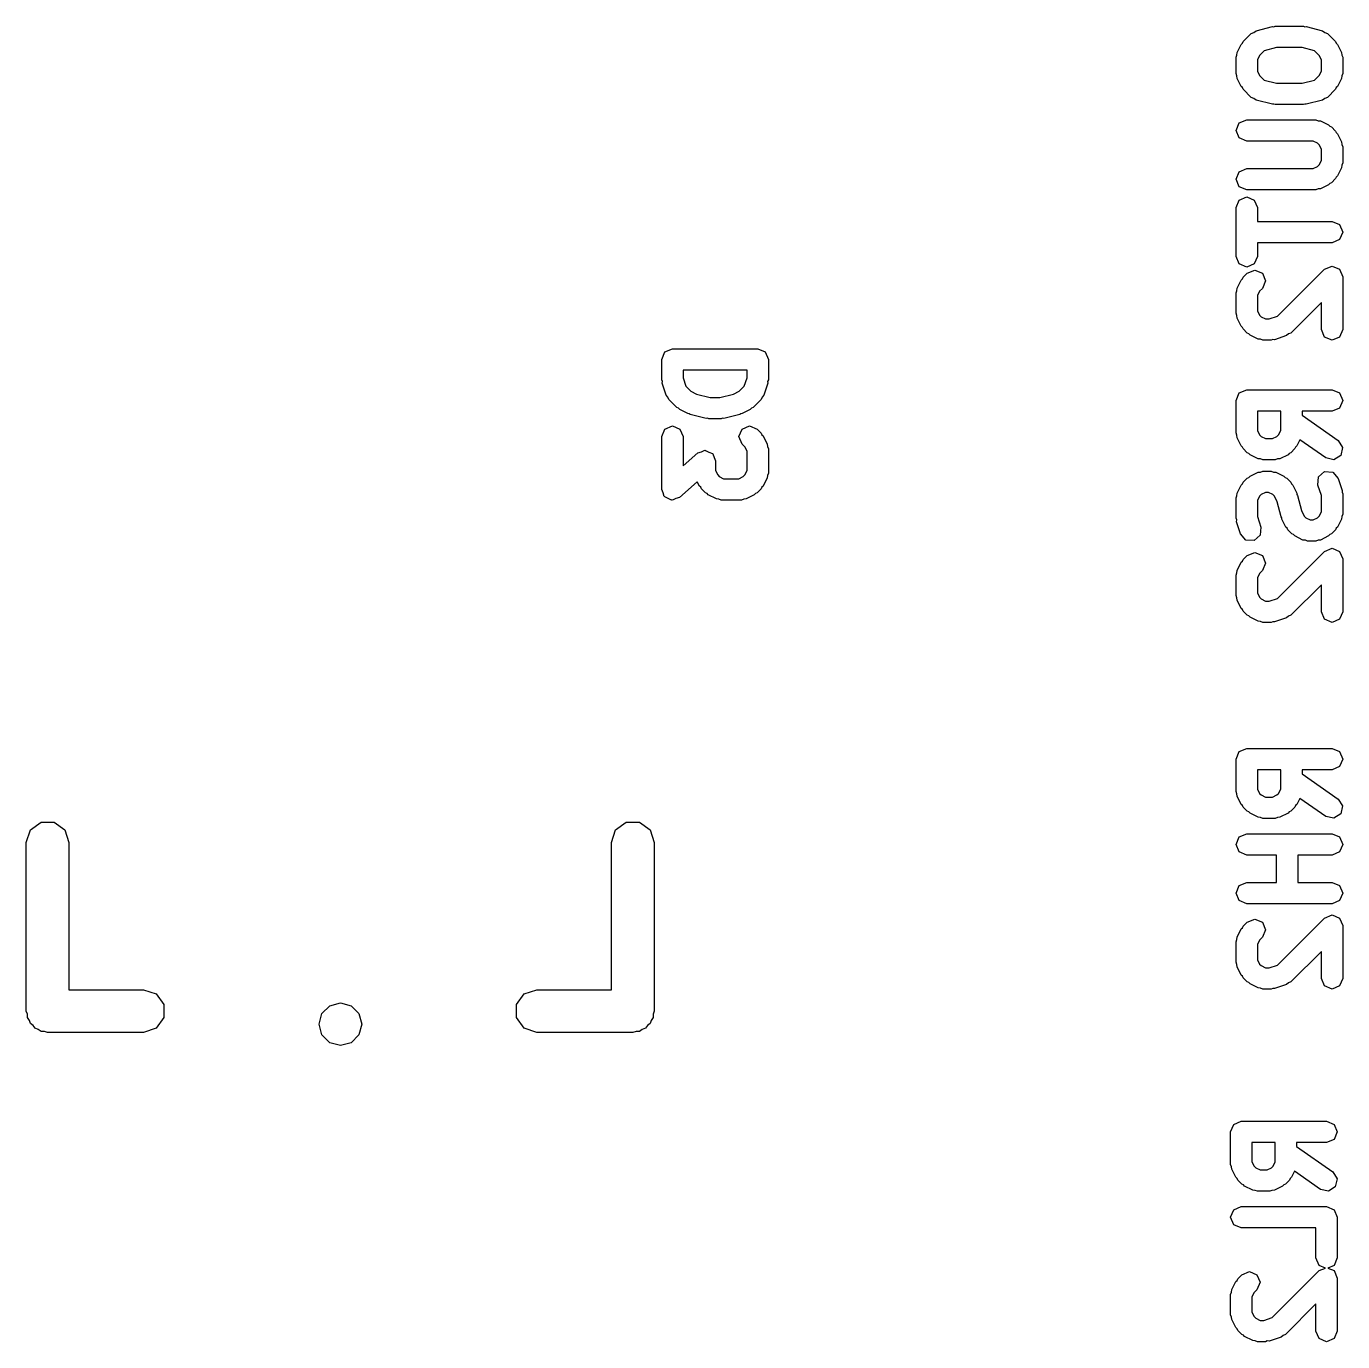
# Model space of a CAD drawing. Extents: x 86.6 to 116.8, y -73.1 to -42.9.
# Drawn here: x 101.8 to 107.98, y -64.13 to -57.96 of the extents above; entities that cross this region are included whole.
import ezdxf

# ---------------------------------------------------------------- set-up
doc = ezdxf.new("R2010")
doc.units = 0
doc.layers.add('BLACK', color=7, linetype='CONTINUOUS')

msp = doc.modelspace()

# ---------------------------------------------------------------- linework, layer by layer
at = {"layer": 'BLACK', "linetype": 'CONTINUOUS'}
for p, q in [((107.50934, -58.032273), (107.547434, -57.994178)), ((107.547434, -57.994178), (107.559858, -57.989031)), ((107.559858, -57.989031), (107.570663, -57.981026)), ((107.570663, -57.981026), (107.646853, -57.961978)), ((107.646853, -57.961978), (107.653123, -57.962911)), ((107.653123, -57.962911), (107.65898, -57.960485)), ((107.65898, -57.960485), (107.792314, -57.960485)), ((107.792314, -57.960485), (107.79817, -57.962911)), ((107.79817, -57.962911), (107.804441, -57.961978)), ((107.804441, -57.961978), (107.880631, -57.981026)), ((107.880631, -57.981026), (107.891433, -57.98903)), ((107.891433, -57.98903), (107.903859, -57.994177)), ((107.903859, -57.994177), (107.941955, -58.032272)), ((107.480926, -58.083362), (107.499974, -58.045267)), ((107.499974, -58.045267), (107.50619, -58.039875)), ((107.50619, -58.039875), (107.50934, -58.032273)), ((107.665135, -58.060485), (107.608352, -58.07468)), ((107.786159, -58.060485), (107.665135, -58.060485)), ((107.842941, -58.07468), (107.786159, -58.060485)), ((107.941955, -58.032272), (107.945104, -58.039875)), ((107.945104, -58.039875), (107.951322, -58.045268)), ((107.951322, -58.045268), (107.970368, -58.083363)), ((107.475647, -58.105723), (107.4801, -58.09497)), ((107.475647, -58.181914), (107.475647, -58.105723)), ((107.4801, -58.09497), (107.480926, -58.083362)), ((107.585787, -58.097245), (107.575647, -58.117526)), ((107.575647, -58.117526), (107.575647, -58.17011)), ((107.608352, -58.07468), (107.585787, -58.097245)), ((107.865506, -58.097246), (107.842941, -58.07468)), ((107.875647, -58.117526), (107.865506, -58.097246)), ((107.875647, -58.17011), (107.875647, -58.117526)), ((107.970368, -58.083363), (107.971192, -58.094969)), ((107.971192, -58.094969), (107.975647, -58.105723)), ((107.975647, -58.105723), (107.975647, -58.181914)), ((107.4801, -58.192666), (107.475647, -58.181914)), ((107.575647, -58.17011), (107.585787, -58.190391)), ((107.585787, -58.190391), (107.608352, -58.212956)), ((107.842941, -58.212956), (107.865506, -58.19039)), ((107.865506, -58.19039), (107.875647, -58.17011)), ((107.975647, -58.181914), (107.971192, -58.192667)), ((107.480926, -58.204275), (107.4801, -58.192666)), ((107.499974, -58.24237), (107.480926, -58.204275)), ((107.50619, -58.247761), (107.499974, -58.24237)), ((107.50934, -58.255364), (107.50619, -58.247761)), ((107.608352, -58.212956), (107.665135, -58.227152)), ((107.665135, -58.227152), (107.786159, -58.227152)), ((107.786159, -58.227152), (107.842941, -58.212956)), ((107.945104, -58.247761), (107.941955, -58.255365)), ((107.951322, -58.242369), (107.945104, -58.247761)), ((107.970368, -58.204274), (107.951322, -58.242369)), ((107.971192, -58.192667), (107.970368, -58.204274)), ((107.547434, -58.293459), (107.50934, -58.255364)), ((107.559858, -58.298605), (107.547434, -58.293459)), ((107.570663, -58.306611), (107.559858, -58.298605)), ((107.646853, -58.325659), (107.570663, -58.306611)), ((107.880631, -58.306611), (107.804441, -58.325659)), ((107.891433, -58.298606), (107.880631, -58.306611)), ((107.903859, -58.29346), (107.891433, -58.298606)), ((107.941955, -58.255365), (107.903859, -58.29346)), ((107.653123, -58.324725), (107.646853, -58.325659)), ((107.65898, -58.327152), (107.653123, -58.324725)), ((107.792314, -58.327152), (107.65898, -58.327152)), ((107.79817, -58.324725), (107.792314, -58.327152)), ((107.804441, -58.325659), (107.79817, -58.324725)), ((107.475647, -58.448581), (107.490292, -58.413226)), ((107.490292, -58.413226), (107.525647, -58.398581)), ((107.525647, -58.398581), (107.849457, -58.398581)), ((107.849457, -58.398581), (107.860207, -58.403034)), ((107.860207, -58.403034), (107.871817, -58.403859)), ((107.871817, -58.403859), (107.909912, -58.422906)), ((107.909912, -58.422906), (107.915304, -58.429123)), ((107.915304, -58.429123), (107.922907, -58.432273)), ((107.922907, -58.432273), (107.941955, -58.451321)), ((107.490292, -58.483936), (107.475647, -58.448581)), ((107.525647, -58.498581), (107.490292, -58.483936)), ((107.837654, -58.498581), (107.525647, -58.498581)), ((107.857934, -58.50872), (107.837654, -58.498581)), ((107.941955, -58.451321), (107.945103, -58.458923)), ((107.945103, -58.458923), (107.951322, -58.464316)), ((107.951322, -58.464316), (107.970368, -58.502411)), ((107.865505, -58.516291), (107.857934, -58.50872)), ((107.875647, -58.536574), (107.865505, -58.516291)), ((107.875647, -58.589158), (107.875647, -58.536574)), ((107.970368, -58.502411), (107.971192, -58.514017)), ((107.971192, -58.514017), (107.975647, -58.524771)), ((107.975647, -58.524771), (107.975647, -58.600962)), ((107.837654, -58.627152), (107.857934, -58.617011)), ((107.857934, -58.617011), (107.865506, -58.609439)), ((107.865506, -58.609439), (107.875647, -58.589158)), ((107.971192, -58.611715), (107.970368, -58.623322)), ((107.975647, -58.600962), (107.971192, -58.611715)), ((107.475647, -58.677152), (107.490292, -58.641797)), ((107.490292, -58.712507), (107.475647, -58.677152)), ((107.490292, -58.641797), (107.525647, -58.627152)), ((107.525647, -58.627152), (107.837654, -58.627152)), ((107.941954, -58.674413), (107.922906, -58.69346)), ((107.945103, -58.66681), (107.941954, -58.674413)), ((107.951322, -58.661417), (107.945103, -58.66681)), ((107.970368, -58.623322), (107.951322, -58.661417)), ((107.525647, -58.727152), (107.490292, -58.712507)), ((107.849457, -58.727152), (107.525647, -58.727152)), ((107.860209, -58.722698), (107.849457, -58.727152)), ((107.871818, -58.721873), (107.860209, -58.722698)), ((107.909913, -58.702825), (107.871818, -58.721873)), ((107.915304, -58.696608), (107.909913, -58.702825)), ((107.922906, -58.69346), (107.915304, -58.696608)), ((107.475647, -58.810486), (107.490292, -58.775131)), ((107.490292, -58.775131), (107.525647, -58.760486)), ((107.525647, -58.760486), (107.561002, -58.775131)), ((107.561002, -58.775131), (107.575647, -58.810486)), ((107.475647, -59.039057), (107.475647, -58.810486)), ((107.575647, -58.810486), (107.575647, -58.874771)), ((107.575647, -58.874771), (107.925647, -58.874771)), ((107.925647, -58.874771), (107.961002, -58.889416)), ((107.961002, -58.889416), (107.975647, -58.924771)), ((107.975647, -58.924771), (107.961002, -58.960126)), ((107.925647, -58.974771), (107.575647, -58.974771)), ((107.575647, -58.974771), (107.575647, -59.039057)), ((107.961002, -58.960126), (107.925647, -58.974771)), ((107.490292, -59.074412), (107.475647, -59.039057)), ((107.575647, -59.039057), (107.561002, -59.074412)), ((107.525647, -59.089057), (107.490292, -59.074412)), ((107.561002, -59.074412), (107.525647, -59.089057)), ((107.528386, -59.117989), (107.563741, -59.103344)), ((107.563741, -59.103344), (107.599096, -59.117987)), ((107.670067, -59.319165), (107.890292, -59.09894)), ((107.890292, -59.09894), (107.925647, -59.084295)), ((107.925647, -59.084295), (107.961002, -59.09894)), ((107.961002, -59.09894), (107.975647, -59.134295)), ((107.480926, -59.188125), (107.499974, -59.15003)), ((107.499974, -59.15003), (107.50619, -59.144638)), ((107.50619, -59.144638), (107.509339, -59.137037)), ((107.509339, -59.137037), (107.528386, -59.117989)), ((107.599096, -59.117987), (107.613741, -59.153342)), ((107.613741, -59.153342), (107.599098, -59.188698)), ((107.975647, -59.134295), (107.975647, -59.381914)), ((107.475647, -59.210486), (107.4801, -59.199733)), ((107.475647, -59.305724), (107.475647, -59.210486)), ((107.4801, -59.199733), (107.480926, -59.188125)), ((107.585787, -59.202008), (107.575647, -59.222289)), ((107.575647, -59.222289), (107.575647, -59.29392)), ((107.599098, -59.188698), (107.585787, -59.202008)), ((107.575647, -59.29392), (107.585787, -59.314201)), ((107.875647, -59.255005), (107.732431, -59.398222)), ((107.875647, -59.381914), (107.875647, -59.255005)), ((107.4801, -59.316476), (107.475647, -59.305724)), ((107.480926, -59.328085), (107.4801, -59.316476)), ((107.499974, -59.36618), (107.480926, -59.328085)), ((107.585787, -59.314201), (107.593359, -59.321773)), ((107.593359, -59.321773), (107.613641, -59.331914)), ((107.613641, -59.331914), (107.63182, -59.331914)), ((107.63182, -59.331914), (107.670067, -59.319165)), ((107.50619, -59.371571), (107.499974, -59.36618)), ((107.509339, -59.379173), (107.50619, -59.371571)), ((107.528386, -59.398221), (107.509339, -59.379173)), ((107.535988, -59.40137), (107.528386, -59.398221)), ((107.541382, -59.407589), (107.535988, -59.40137)), ((107.579478, -59.426636), (107.541382, -59.407589)), ((107.712887, -59.410301), (107.655744, -59.429348)), ((107.721679, -59.402675), (107.712887, -59.410301)), ((107.732431, -59.398222), (107.721679, -59.402675)), ((107.890292, -59.417269), (107.875647, -59.381914)), ((107.925647, -59.431914), (107.890292, -59.417269)), ((107.961002, -59.417269), (107.925647, -59.431914)), ((107.975647, -59.381914), (107.961002, -59.417269)), ((104.783247, -59.521762), (104.797892, -59.486407)), ((104.797892, -59.486407), (104.833247, -59.471762)), ((104.833247, -59.471762), (105.233247, -59.471762)), ((105.233247, -59.471762), (105.268602, -59.486407)), ((105.268602, -59.486407), (105.283247, -59.521762)), ((107.591086, -59.42746), (107.579478, -59.426636)), ((107.601838, -59.431914), (107.591086, -59.42746)), ((107.639933, -59.431914), (107.601838, -59.431914)), ((107.647535, -59.428764), (107.639933, -59.431914)), ((107.655744, -59.429348), (107.647535, -59.428764)), ((104.783247, -59.617), (104.783247, -59.521762)), ((105.283247, -59.521762), (105.283247, -59.617)), ((105.183247, -59.571762), (104.883247, -59.571762)), ((104.883247, -59.571762), (104.883247, -59.608885)), ((104.883247, -59.608885), (104.895996, -59.647134)), ((105.170498, -59.647132), (105.183247, -59.608887)), ((105.183247, -59.608887), (105.183247, -59.571762)), ((104.786396, -59.624603), (104.783247, -59.617)), ((104.785813, -59.632812), (104.786396, -59.624603)), ((104.804861, -59.689955), (104.785813, -59.632812)), ((104.895996, -59.647134), (104.920007, -59.671144)), ((104.920007, -59.671144), (104.945937, -59.684109)), ((105.120556, -59.684109), (105.146484, -59.671146)), ((105.146484, -59.671146), (105.170498, -59.647132)), ((105.280681, -59.632811), (105.261634, -59.689954)), ((105.283247, -59.617), (105.280097, -59.624602)), ((105.280097, -59.624602), (105.280681, -59.632811)), ((107.490292, -59.678931), (107.525647, -59.664286)), ((107.525647, -59.664286), (107.925647, -59.664286)), ((107.925647, -59.664286), (107.961002, -59.678931)), ((104.812486, -59.698746), (104.804861, -59.689955)), ((104.81694, -59.709498), (104.812486, -59.698746)), ((104.855034, -59.747593), (104.81694, -59.709498)), ((104.945937, -59.684109), (105.010831, -59.700333)), ((105.010831, -59.700333), (105.055664, -59.700333)), ((105.055664, -59.700333), (105.120556, -59.684109)), ((105.249555, -59.709499), (105.211459, -59.747594)), ((105.254008, -59.698746), (105.249555, -59.709499)), ((105.261634, -59.689954), (105.254008, -59.698746)), ((107.475647, -59.714286), (107.490292, -59.678931)), ((107.475647, -59.866667), (107.475647, -59.714286)), ((107.961002, -59.678931), (107.975647, -59.714286)), ((107.975647, -59.714286), (107.961002, -59.749641)), ((104.862637, -59.750742), (104.855034, -59.747593)), ((104.86803, -59.75696), (104.862637, -59.750742)), ((104.906125, -59.776006), (104.86803, -59.75696)), ((104.911791, -59.776408), (104.906125, -59.776006)), ((104.916358, -59.779792), (104.911791, -59.776408)), ((104.992549, -59.79884), (104.916358, -59.779792)), ((105.150136, -59.779792), (105.073946, -59.79884)), ((105.1547, -59.776409), (105.150136, -59.779792)), ((105.160369, -59.776007), (105.1547, -59.776409)), ((105.198464, -59.75696), (105.160369, -59.776007)), ((105.203855, -59.750743), (105.198464, -59.75696)), ((105.211459, -59.747594), (105.203855, -59.750743)), ((107.685171, -59.764286), (107.575647, -59.764286)), ((107.575647, -59.764286), (107.575647, -59.854863)), ((107.685171, -59.854863), (107.685171, -59.764286)), ((107.925647, -59.764286), (107.785171, -59.764286)), ((107.785171, -59.764286), (107.785171, -59.78349)), ((107.785171, -59.78349), (107.95432, -59.901895)), ((107.961002, -59.749641), (107.925647, -59.764286)), ((104.783247, -59.883666), (104.797892, -59.848311)), ((104.797892, -59.848311), (104.833247, -59.833666)), ((104.833247, -59.833666), (104.868602, -59.848311)), ((104.868602, -59.848311), (104.883247, -59.883666)), ((104.998819, -59.797906), (104.992549, -59.79884)), ((105.004676, -59.800333), (104.998819, -59.797906)), ((105.061819, -59.800333), (105.004676, -59.800333)), ((105.067675, -59.797906), (105.061819, -59.800333)), ((105.073946, -59.79884), (105.067675, -59.797906)), ((105.145152, -59.883666), (105.159797, -59.848311)), ((105.159797, -59.848311), (105.195152, -59.833666)), ((105.195152, -59.833666), (105.230507, -59.848311)), ((105.230507, -59.848311), (105.249555, -59.867359)), ((107.575647, -59.854863), (107.585787, -59.875144)), ((107.67503, -59.875143), (107.685171, -59.854863)), ((104.783247, -60.131285), (104.783247, -59.883666)), ((104.883247, -59.883666), (104.883247, -60.021096)), ((105.159797, -59.919021), (105.145152, -59.883666)), ((105.249555, -59.867359), (105.252703, -59.874961)), ((105.252703, -59.874961), (105.258922, -59.880354)), ((105.258922, -59.880354), (105.277968, -59.918449)), ((105.277968, -59.918449), (105.278792, -59.930055)), ((107.4801, -59.877419), (107.475647, -59.866667)), ((107.480926, -59.889028), (107.4801, -59.877419)), ((107.499974, -59.927123), (107.480926, -59.889028)), ((107.585787, -59.875144), (107.59336, -59.882716)), ((107.59336, -59.882716), (107.613641, -59.892857)), ((107.613641, -59.892857), (107.647177, -59.892857)), ((107.647177, -59.892857), (107.667459, -59.882715)), ((107.667459, -59.882715), (107.67503, -59.875143)), ((107.775138, -59.898534), (107.760844, -59.927123)), ((107.896974, -59.983818), (107.775138, -59.898534)), ((107.95432, -59.901895), (107.974885, -59.934168)), ((104.883247, -60.021096), (104.952703, -59.960323)), ((104.952703, -59.960323), (104.969373, -59.954685)), ((104.969373, -59.954685), (104.985628, -59.947952)), ((104.985628, -59.947952), (104.98727, -59.948632)), ((104.98727, -59.948632), (104.988954, -59.948063)), ((104.988954, -59.948063), (105.004727, -59.955863)), ((105.004727, -59.955863), (105.020983, -59.962597)), ((105.020983, -59.962597), (105.021663, -59.964238)), ((105.021663, -59.964238), (105.023257, -59.965027)), ((105.023257, -59.965027), (105.028894, -59.981697)), ((105.173105, -59.932329), (105.159797, -59.919021)), ((105.183247, -59.952612), (105.173105, -59.932329)), ((105.183247, -60.043291), (105.183247, -59.952612)), ((105.278792, -59.930055), (105.283247, -59.940809)), ((105.283247, -59.940809), (105.283247, -60.055095)), ((107.50619, -59.932514), (107.499974, -59.927123)), ((107.50934, -59.940117), (107.50619, -59.932514)), ((107.528387, -59.959165), (107.50934, -59.940117)), ((107.53599, -59.962314), (107.528387, -59.959165)), ((107.541381, -59.96853), (107.53599, -59.962314)), ((107.579478, -59.987579), (107.541381, -59.96853)), ((107.719437, -59.96853), (107.681341, -59.987578)), ((107.724828, -59.962313), (107.719437, -59.96853)), ((107.732431, -59.959164), (107.724828, -59.962313)), ((107.751479, -59.940117), (107.732431, -59.959164)), ((107.754628, -59.932513), (107.751479, -59.940117)), ((107.760844, -59.927123), (107.754628, -59.932513)), ((107.966608, -59.97153), (107.934336, -59.992095)), ((107.974885, -59.934168), (107.966608, -59.97153)), ((105.028894, -59.981697), (105.035628, -59.997952)), ((105.035628, -59.997952), (105.035628, -60.043291)), ((107.591087, -59.988403), (107.579478, -59.987579)), ((107.601838, -59.992857), (107.591087, -59.988403)), ((107.65898, -59.992857), (107.601838, -59.992857)), ((107.669732, -59.988403), (107.65898, -59.992857)), ((107.681341, -59.987578), (107.669732, -59.988403)), ((107.934336, -59.992095), (107.896974, -59.983818)), ((104.949973, -60.095588), (104.866172, -60.168914)), ((104.959955, -60.115551), (104.949973, -60.095588)), ((105.035628, -60.043291), (105.045768, -60.063572)), ((105.045768, -60.063572), (105.05334, -60.071144)), ((105.05334, -60.071144), (105.073622, -60.081285)), ((105.073622, -60.081285), (105.145254, -60.081285)), ((105.145254, -60.081285), (105.165534, -60.071145)), ((105.165534, -60.071145), (105.173105, -60.063574)), ((105.173105, -60.063574), (105.183247, -60.043291)), ((105.277968, -60.077455), (105.258922, -60.11555)), ((105.278792, -60.065848), (105.277968, -60.077455)), ((105.283247, -60.055095), (105.278792, -60.065848)), ((107.50619, -60.10558), (107.50934, -60.097978)), ((107.50934, -60.097978), (107.528387, -60.07893)), ((107.528387, -60.07893), (107.53599, -60.07578)), ((107.53599, -60.07578), (107.541381, -60.069565)), ((107.541381, -60.069565), (107.579478, -60.050516)), ((107.579478, -60.050516), (107.591087, -60.049691)), ((107.591087, -60.049691), (107.601838, -60.045238)), ((107.601838, -60.045238), (107.639933, -60.045238)), ((107.639933, -60.045238), (107.650685, -60.049691)), ((107.650685, -60.049691), (107.662294, -60.050517)), ((107.662294, -60.050517), (107.700389, -60.069565)), ((107.700389, -60.069565), (107.70578, -60.075781)), ((107.70578, -60.075781), (107.713382, -60.07893)), ((107.713382, -60.07893), (107.73243, -60.097977)), ((107.73243, -60.097977), (107.735579, -60.105579)), ((107.859166, -60.111049), (107.861879, -60.072877)), ((107.861879, -60.072877), (107.890789, -60.047804)), ((107.890789, -60.047804), (107.928961, -60.050517)), ((107.928961, -60.050517), (107.954034, -60.079427)), ((107.954034, -60.079427), (107.973081, -60.13657)), ((104.78998, -60.147539), (104.783247, -60.131285)), ((104.795618, -60.16421), (104.78998, -60.147539)), ((104.797211, -60.164998), (104.795618, -60.16421)), ((104.797892, -60.16664), (104.797211, -60.164998)), ((104.966171, -60.120942), (104.959955, -60.115551)), ((104.96932, -60.128544), (104.966171, -60.120942)), ((104.988367, -60.147592), (104.96932, -60.128544)), ((104.995969, -60.150741), (104.988367, -60.147592)), ((105.001363, -60.15696), (104.995969, -60.150741)), ((105.039459, -60.176007), (105.001363, -60.15696)), ((105.217512, -60.15696), (105.179417, -60.176007)), ((105.222904, -60.150742), (105.217512, -60.15696)), ((105.230507, -60.147593), (105.222904, -60.150742)), ((105.249555, -60.128545), (105.230507, -60.147593)), ((105.252703, -60.120942), (105.249555, -60.128545)), ((105.258922, -60.11555), (105.252703, -60.120942)), ((107.475647, -60.171428), (107.4801, -60.160675)), ((107.4801, -60.160675), (107.480926, -60.149067)), ((107.480926, -60.149067), (107.499974, -60.110972)), ((107.499974, -60.110972), (107.50619, -60.10558)), ((107.585787, -60.16295), (107.575647, -60.183231)), ((107.59336, -60.155378), (107.585787, -60.16295)), ((107.613641, -60.145238), (107.59336, -60.155378)), ((107.62813, -60.145238), (107.613641, -60.145238)), ((107.64841, -60.155378), (107.62813, -60.145238)), ((107.655982, -60.16295), (107.64841, -60.155378)), ((107.668947, -60.18888), (107.655982, -60.16295)), ((107.735579, -60.105579), (107.741798, -60.110973)), ((107.741798, -60.110973), (107.760844, -60.149068)), ((107.760844, -60.149068), (107.761246, -60.154734)), ((107.761246, -60.154734), (107.76463, -60.159301)), ((107.76463, -60.159301), (107.782346, -60.230167)), ((107.875647, -60.160493), (107.859166, -60.111049)), ((107.875647, -60.235815), (107.875647, -60.160493)), ((107.973081, -60.13657), (107.972497, -60.144778)), ((107.972497, -60.144778), (107.975647, -60.152381)), ((107.975647, -60.152381), (107.975647, -60.247619)), ((104.814147, -60.173373), (104.797892, -60.16664)), ((104.829921, -60.181174), (104.814147, -60.173373)), ((104.831604, -60.180604), (104.829921, -60.181174)), ((104.833247, -60.181285), (104.831604, -60.180604)), ((104.849501, -60.174551), (104.833247, -60.181285)), ((104.866172, -60.168914), (104.849501, -60.174551)), ((105.051067, -60.176831), (105.039459, -60.176007)), ((105.061819, -60.181285), (105.051067, -60.176831)), ((105.157057, -60.181285), (105.061819, -60.181285)), ((105.167807, -60.176831), (105.157057, -60.181285)), ((105.179417, -60.176007), (105.167807, -60.176831)), ((107.475647, -60.266667), (107.475647, -60.171428)), ((107.575647, -60.183231), (107.575647, -60.258552)), ((107.686664, -60.259746), (107.668947, -60.18888)), ((107.478796, -60.27427), (107.475647, -60.266667)), ((107.478213, -60.282479), (107.478796, -60.27427)), ((107.497261, -60.339621), (107.478213, -60.282479)), ((107.575647, -60.258552), (107.592129, -60.307997)), ((107.690047, -60.264311), (107.686664, -60.259746)), ((107.69045, -60.26998), (107.690047, -60.264311)), ((107.709498, -60.308075), (107.69045, -60.26998)), ((107.782346, -60.230167), (107.795311, -60.256096)), ((107.795311, -60.256096), (107.802883, -60.263668)), ((107.802883, -60.263668), (107.823165, -60.273809)), ((107.823165, -60.273809), (107.837654, -60.273809)), ((107.837654, -60.273809), (107.857934, -60.263669)), ((107.857934, -60.263669), (107.865505, -60.256098)), ((107.865505, -60.256098), (107.875647, -60.235815)), ((107.970368, -60.269979), (107.951322, -60.308074)), ((107.971192, -60.258372), (107.970368, -60.269979)), ((107.975647, -60.247619), (107.971192, -60.258372)), ((107.522335, -60.36853), (107.497261, -60.339621)), ((107.589416, -60.346169), (107.560507, -60.371243)), ((107.592129, -60.307997), (107.589416, -60.346169)), ((107.715714, -60.313466), (107.709498, -60.308075)), ((107.718863, -60.321068), (107.715714, -60.313466)), ((107.73791, -60.340116), (107.718863, -60.321068)), ((107.745512, -60.343265), (107.73791, -60.340116)), ((107.750906, -60.349484), (107.745512, -60.343265)), ((107.789001, -60.36853), (107.750906, -60.349484)), ((107.909912, -60.349484), (107.871817, -60.368531)), ((107.915304, -60.343266), (107.909912, -60.349484)), ((107.922907, -60.340117), (107.915304, -60.343266)), ((107.941955, -60.321069), (107.922907, -60.340117)), ((107.945103, -60.313466), (107.941955, -60.321069)), ((107.951322, -60.308074), (107.945103, -60.313466)), ((107.560507, -60.371243), (107.522335, -60.36853)), ((107.800607, -60.369354), (107.789001, -60.36853)), ((107.811361, -60.373809), (107.800607, -60.369354)), ((107.849457, -60.373809), (107.811361, -60.373809)), ((107.860207, -60.369355), (107.849457, -60.373809)), ((107.871817, -60.368531), (107.860207, -60.369355)), ((107.890292, -60.421787), (107.925647, -60.407142)), ((107.925647, -60.407142), (107.961002, -60.421787)), ((107.480926, -60.510972), (107.499974, -60.472877)), ((107.499974, -60.472877), (107.50619, -60.467485)), ((107.50619, -60.467485), (107.509339, -60.459884)), ((107.509339, -60.459884), (107.528386, -60.440836)), ((107.528386, -60.440836), (107.563741, -60.426191)), ((107.563741, -60.426191), (107.599096, -60.440834)), ((107.599096, -60.440834), (107.613741, -60.476189)), ((107.670067, -60.642012), (107.890292, -60.421787)), ((107.961002, -60.421787), (107.975647, -60.457142)), ((107.975647, -60.457142), (107.975647, -60.704761)), ((107.475647, -60.533333), (107.4801, -60.52258)), ((107.475647, -60.628571), (107.475647, -60.533333)), ((107.4801, -60.52258), (107.480926, -60.510972)), ((107.585787, -60.524855), (107.575647, -60.545136)), ((107.599098, -60.511545), (107.585787, -60.524855)), ((107.613741, -60.476189), (107.599098, -60.511545)), ((107.575647, -60.545136), (107.575647, -60.616767)), ((107.875647, -60.577852), (107.732431, -60.721069)), ((107.875647, -60.704761), (107.875647, -60.577852)), ((107.4801, -60.639323), (107.475647, -60.628571)), ((107.480926, -60.650932), (107.4801, -60.639323)), ((107.499974, -60.689027), (107.480926, -60.650932)), ((107.575647, -60.616767), (107.585787, -60.637048)), ((107.585787, -60.637048), (107.593359, -60.64462)), ((107.593359, -60.64462), (107.613641, -60.654761)), ((107.613641, -60.654761), (107.63182, -60.654761)), ((107.63182, -60.654761), (107.670067, -60.642012)), ((107.50619, -60.694418), (107.499974, -60.689027)), ((107.509339, -60.70202), (107.50619, -60.694418)), ((107.528386, -60.721068), (107.509339, -60.70202)), ((107.535988, -60.724217), (107.528386, -60.721068)), ((107.732431, -60.721069), (107.721679, -60.725522)), ((107.890292, -60.740116), (107.875647, -60.704761)), ((107.975647, -60.704761), (107.961002, -60.740116)), ((107.541382, -60.730436), (107.535988, -60.724217)), ((107.579478, -60.749483), (107.541382, -60.730436)), ((107.591086, -60.750307), (107.579478, -60.749483)), ((107.601838, -60.754761), (107.591086, -60.750307)), ((107.639933, -60.754761), (107.601838, -60.754761)), ((107.647535, -60.751611), (107.639933, -60.754761)), ((107.655744, -60.752195), (107.647535, -60.751611)), ((107.712887, -60.733148), (107.655744, -60.752195)), ((107.721679, -60.725522), (107.712887, -60.733148)), ((107.925647, -60.754761), (107.890292, -60.740116)), ((107.961002, -60.740116), (107.925647, -60.754761)), ((107.475647, -61.395038), (107.490292, -61.359683)), ((107.475647, -61.547419), (107.475647, -61.395038)), ((107.490292, -61.359683), (107.525647, -61.345038)), ((107.525647, -61.345038), (107.925647, -61.345038)), ((107.925647, -61.345038), (107.961002, -61.359683)), ((107.961002, -61.359683), (107.975647, -61.395038)), ((107.975647, -61.395038), (107.961002, -61.430393)), ((107.685171, -61.445038), (107.575647, -61.445038)), ((107.575647, -61.445038), (107.575647, -61.535615)), ((107.685171, -61.535615), (107.685171, -61.445038)), ((107.925647, -61.445038), (107.785171, -61.445038)), ((107.785171, -61.445038), (107.785171, -61.464242)), ((107.961002, -61.430393), (107.925647, -61.445038)), ((107.785171, -61.464242), (107.95432, -61.582647)), ((107.4801, -61.558171), (107.475647, -61.547419)), ((107.480926, -61.56978), (107.4801, -61.558171)), ((107.499974, -61.607875), (107.480926, -61.56978)), ((107.575647, -61.535615), (107.585787, -61.555896)), ((107.585787, -61.555896), (107.59336, -61.563468)), ((107.59336, -61.563468), (107.613641, -61.573609)), ((107.613641, -61.573609), (107.647177, -61.573609)), ((107.647177, -61.573609), (107.667459, -61.563467)), ((107.667459, -61.563467), (107.67503, -61.555895)), ((107.67503, -61.555895), (107.685171, -61.535615)), ((107.775138, -61.579286), (107.760844, -61.607875)), ((107.896974, -61.66457), (107.775138, -61.579286)), ((107.95432, -61.582647), (107.974885, -61.61492)), ((107.50619, -61.613266), (107.499974, -61.607875)), ((107.50934, -61.620869), (107.50619, -61.613266)), ((107.528387, -61.639917), (107.50934, -61.620869)), ((107.53599, -61.643066), (107.528387, -61.639917)), ((107.541381, -61.649282), (107.53599, -61.643066)), ((107.724828, -61.643065), (107.719437, -61.649282)), ((107.732431, -61.639916), (107.724828, -61.643065)), ((107.751479, -61.620869), (107.732431, -61.639916)), ((107.754628, -61.613265), (107.751479, -61.620869)), ((107.760844, -61.607875), (107.754628, -61.613265)), ((107.974885, -61.61492), (107.966608, -61.652282)), ((101.823898, -61.727621), (101.873898, -61.691294)), ((101.873898, -61.691294), (101.935702, -61.691294)), ((101.935702, -61.691294), (101.985702, -61.727621)), ((104.567098, -61.727621), (104.617098, -61.691294)), ((104.617098, -61.691294), (104.678902, -61.691294)), ((104.678902, -61.691294), (104.728902, -61.727621)), ((107.579478, -61.668331), (107.541381, -61.649282)), ((107.591087, -61.669155), (107.579478, -61.668331)), ((107.601838, -61.673609), (107.591087, -61.669155)), ((107.65898, -61.673609), (107.601838, -61.673609)), ((107.669732, -61.669155), (107.65898, -61.673609)), ((107.681341, -61.66833), (107.669732, -61.669155)), ((107.719437, -61.649282), (107.681341, -61.66833)), ((107.934336, -61.672847), (107.896974, -61.66457)), ((107.966608, -61.652282), (107.934336, -61.672847)), ((101.8048, -61.7864), (101.823898, -61.727621)), ((101.985702, -61.727621), (102.0048, -61.7864)), ((104.548, -61.7864), (104.567098, -61.727621)), ((104.728902, -61.727621), (104.748, -61.7864)), ((107.475647, -61.795038), (107.490292, -61.759683)), ((107.490292, -61.759683), (107.525647, -61.745038)), ((107.525647, -61.745038), (107.925647, -61.745038)), ((107.925647, -61.745038), (107.961002, -61.759683)), ((107.961002, -61.759683), (107.975647, -61.795038)), ((101.8048, -62.5764), (101.8048, -61.7864)), ((102.0048, -61.7864), (102.0048, -62.4764)), ((104.548, -62.4764), (104.548, -61.7864)), ((104.748, -61.7864), (104.748, -62.5764)), ((107.490292, -61.830393), (107.475647, -61.795038)), ((107.525647, -61.845038), (107.490292, -61.830393)), ((107.961002, -61.830393), (107.925647, -61.845038)), ((107.975647, -61.795038), (107.961002, -61.830393)), ((107.666123, -61.845038), (107.525647, -61.845038)), ((107.666123, -61.973609), (107.666123, -61.845038)), ((107.925647, -61.845038), (107.766123, -61.845038)), ((107.766123, -61.845038), (107.766123, -61.973609)), ((107.475647, -62.023609), (107.490292, -61.988254)), ((107.490292, -61.988254), (107.525647, -61.973609)), ((107.525647, -61.973609), (107.666123, -61.973609)), ((107.766123, -61.973609), (107.925647, -61.973609)), ((107.925647, -61.973609), (107.961002, -61.988254)), ((107.961002, -61.988254), (107.975647, -62.023609)), ((107.490292, -62.058964), (107.475647, -62.023609)), ((107.525647, -62.073609), (107.490292, -62.058964)), ((107.716123, -62.073609), (107.525647, -62.073609)), ((107.925647, -62.073609), (107.716123, -62.073609)), ((107.961002, -62.058964), (107.925647, -62.073609)), ((107.975647, -62.023609), (107.961002, -62.058964)), ((107.890292, -62.140635), (107.925647, -62.12599)), ((107.925647, -62.12599), (107.961002, -62.140635)), ((107.480926, -62.22982), (107.499974, -62.191725)), ((107.499974, -62.191725), (107.50619, -62.186333)), ((107.50619, -62.186333), (107.509339, -62.178732)), ((107.509339, -62.178732), (107.528386, -62.159684)), ((107.528386, -62.159684), (107.563741, -62.145039)), ((107.563741, -62.145039), (107.599096, -62.159682)), ((107.599096, -62.159682), (107.613741, -62.195037)), ((107.613741, -62.195037), (107.599098, -62.230393)), ((107.670067, -62.36086), (107.890292, -62.140635)), ((107.961002, -62.140635), (107.975647, -62.17599)), ((107.975647, -62.17599), (107.975647, -62.423609)), ((107.475647, -62.252181), (107.4801, -62.241428)), ((107.475647, -62.347419), (107.475647, -62.252181)), ((107.4801, -62.241428), (107.480926, -62.22982)), ((107.585787, -62.243703), (107.575647, -62.263984)), ((107.599098, -62.230393), (107.585787, -62.243703)), ((107.575647, -62.263984), (107.575647, -62.335615)), ((107.875647, -62.2967), (107.732431, -62.439917)), ((107.875647, -62.423609), (107.875647, -62.2967)), ((107.4801, -62.358171), (107.475647, -62.347419)), ((107.480926, -62.36978), (107.4801, -62.358171)), ((107.499974, -62.407875), (107.480926, -62.36978)), ((107.575647, -62.335615), (107.585787, -62.355896)), ((107.585787, -62.355896), (107.593359, -62.363468)), ((107.593359, -62.363468), (107.613641, -62.373609)), ((107.613641, -62.373609), (107.63182, -62.373609)), ((107.63182, -62.373609), (107.670067, -62.36086)), ((107.50619, -62.413266), (107.499974, -62.407875)), ((107.509339, -62.420868), (107.50619, -62.413266)), ((107.528386, -62.439916), (107.509339, -62.420868)), ((107.535988, -62.443065), (107.528386, -62.439916)), ((107.541382, -62.449284), (107.535988, -62.443065)), ((107.721679, -62.44437), (107.712887, -62.451996)), ((107.732431, -62.439917), (107.721679, -62.44437)), ((107.890292, -62.458964), (107.875647, -62.423609)), ((107.975647, -62.423609), (107.961002, -62.458964)), ((102.0048, -62.4764), (102.3548, -62.4764)), ((102.3548, -62.4764), (102.413579, -62.495498)), ((102.413579, -62.495498), (102.449906, -62.545498)), ((104.102894, -62.545498), (104.139221, -62.495498)), ((104.139221, -62.495498), (104.198, -62.4764)), ((104.198, -62.4764), (104.548, -62.4764)), ((107.579478, -62.468331), (107.541382, -62.449284)), ((107.591086, -62.469155), (107.579478, -62.468331)), ((107.601838, -62.473609), (107.591086, -62.469155)), ((107.639933, -62.473609), (107.601838, -62.473609)), ((107.647535, -62.470459), (107.639933, -62.473609)), ((107.655744, -62.471043), (107.647535, -62.470459)), ((107.712887, -62.451996), (107.655744, -62.471043)), ((107.925647, -62.473609), (107.890292, -62.458964)), ((107.961002, -62.458964), (107.925647, -62.473609)), ((102.449906, -62.545498), (102.449906, -62.607302)), ((103.190597, -62.5886), (103.2272, -62.551997)), ((103.2272, -62.551997), (103.2772, -62.5386)), ((103.2772, -62.5386), (103.3272, -62.551997)), ((103.3272, -62.551997), (103.363803, -62.5886)), ((104.102894, -62.607302), (104.102894, -62.545498)), ((101.809694, -62.591462), (101.8048, -62.5764)), ((101.809694, -62.607302), (101.809694, -62.591462)), ((101.819003, -62.620115), (101.809694, -62.607302)), ((101.823898, -62.635179), (101.819003, -62.620115)), ((102.449906, -62.607302), (102.413579, -62.657302)), ((103.1772, -62.6386), (103.190597, -62.5886)), ((103.363803, -62.5886), (103.3772, -62.6386)), ((104.139221, -62.657302), (104.102894, -62.607302)), ((104.733796, -62.620115), (104.728902, -62.635179)), ((104.743106, -62.607302), (104.733796, -62.620115)), ((104.748, -62.5764), (104.743106, -62.591462)), ((104.743106, -62.591462), (104.743106, -62.607302)), ((101.836711, -62.644488), (101.823898, -62.635179)), ((101.846021, -62.657302), (101.836711, -62.644488)), ((101.861084, -62.662196), (101.846021, -62.657302)), ((101.873898, -62.671506), (101.861084, -62.662196)), ((101.889737, -62.671506), (101.873898, -62.671506)), ((101.9048, -62.6764), (101.889737, -62.671506)), ((102.3548, -62.6764), (101.9048, -62.6764)), ((102.413579, -62.657302), (102.3548, -62.6764)), ((103.190597, -62.6886), (103.1772, -62.6386)), ((103.2272, -62.725203), (103.190597, -62.6886)), ((103.363803, -62.6886), (103.3272, -62.725203)), ((103.3772, -62.6386), (103.363803, -62.6886)), ((104.198, -62.6764), (104.139221, -62.657302)), ((104.648, -62.6764), (104.198, -62.6764)), ((104.663063, -62.671506), (104.648, -62.6764)), ((104.678902, -62.671506), (104.663063, -62.671506)), ((104.691715, -62.662196), (104.678902, -62.671506)), ((104.706779, -62.657302), (104.691715, -62.662196)), ((104.716088, -62.644488), (104.706779, -62.657302)), ((104.728902, -62.635179), (104.716088, -62.644488)), ((103.2772, -62.7386), (103.2272, -62.725203)), ((103.3272, -62.725203), (103.2772, -62.7386)), ((107.450247, -63.142857), (107.464892, -63.107502)), ((107.464892, -63.107502), (107.500247, -63.092857)), ((107.500247, -63.092857), (107.900247, -63.092857)), ((107.900247, -63.092857), (107.935602, -63.107502)), ((107.935602, -63.107502), (107.950247, -63.142857)), ((107.450247, -63.295238), (107.450247, -63.142857)), ((107.935602, -63.178212), (107.900247, -63.192857)), ((107.950247, -63.142857), (107.935602, -63.178212)), ((107.659771, -63.192857), (107.550247, -63.192857)), ((107.550247, -63.192857), (107.550247, -63.283434)), ((107.659771, -63.283434), (107.659771, -63.192857)), ((107.900247, -63.192857), (107.759771, -63.192857)), ((107.759771, -63.192857), (107.759771, -63.212061)), ((107.759771, -63.212061), (107.92892, -63.330466)), ((107.4547, -63.30599), (107.450247, -63.295238)), ((107.455526, -63.317599), (107.4547, -63.30599)), ((107.550247, -63.283434), (107.560387, -63.303715)), ((107.560387, -63.303715), (107.56796, -63.311287)), ((107.56796, -63.311287), (107.588241, -63.321428)), ((107.621777, -63.321428), (107.642059, -63.311286)), ((107.642059, -63.311286), (107.64963, -63.303714)), ((107.64963, -63.303714), (107.659771, -63.283434)), ((107.474574, -63.355694), (107.455526, -63.317599)), ((107.48079, -63.361085), (107.474574, -63.355694)), ((107.48394, -63.368688), (107.48079, -63.361085)), ((107.502987, -63.387736), (107.48394, -63.368688)), ((107.588241, -63.321428), (107.621777, -63.321428)), ((107.726079, -63.368688), (107.707031, -63.387735)), ((107.729228, -63.361084), (107.726079, -63.368688)), ((107.735444, -63.355694), (107.729228, -63.361084)), ((107.749738, -63.327105), (107.735444, -63.355694)), ((107.871574, -63.412389), (107.749738, -63.327105)), ((107.92892, -63.330466), (107.949485, -63.362739)), ((107.949485, -63.362739), (107.941208, -63.400101)), ((107.51059, -63.390885), (107.502987, -63.387736)), ((107.515981, -63.397101), (107.51059, -63.390885)), ((107.554078, -63.41615), (107.515981, -63.397101)), ((107.565687, -63.416974), (107.554078, -63.41615)), ((107.576438, -63.421428), (107.565687, -63.416974)), ((107.63358, -63.421428), (107.576438, -63.421428)), ((107.644332, -63.416974), (107.63358, -63.421428)), ((107.655941, -63.416149), (107.644332, -63.416974)), ((107.694037, -63.397101), (107.655941, -63.416149)), ((107.699428, -63.390884), (107.694037, -63.397101)), ((107.707031, -63.387735), (107.699428, -63.390884)), ((107.908936, -63.420666), (107.871574, -63.412389)), ((107.941208, -63.400101), (107.908936, -63.420666)), ((107.464892, -63.507502), (107.500247, -63.492857)), ((107.500247, -63.492857), (107.900247, -63.492857)), ((107.900247, -63.492857), (107.935602, -63.507502)), ((107.450247, -63.542857), (107.464892, -63.507502)), ((107.464892, -63.578212), (107.450247, -63.542857)), ((107.935602, -63.507502), (107.950247, -63.542857)), ((107.950247, -63.542857), (107.950247, -63.733333)), ((107.500247, -63.592857), (107.464892, -63.578212)), ((107.850247, -63.592857), (107.500247, -63.592857)), ((107.850247, -63.733333), (107.850247, -63.592857)), ((107.864892, -63.768688), (107.850247, -63.733333)), ((107.950247, -63.733333), (107.935602, -63.768688)), ((107.502986, -63.812265), (107.538341, -63.79762)), ((107.538341, -63.79762), (107.573696, -63.812263)), ((107.644667, -64.013441), (107.864892, -63.793216)), ((107.894498, -63.780952), (107.864892, -63.768688)), ((107.864892, -63.793216), (107.894498, -63.780952)), ((107.935602, -63.768688), (107.905995, -63.780952)), ((107.905995, -63.780952), (107.935602, -63.793216)), ((107.935602, -63.793216), (107.950247, -63.828571)), ((107.455526, -63.882401), (107.474574, -63.844306)), ((107.474574, -63.844306), (107.48079, -63.838914)), ((107.48079, -63.838914), (107.483939, -63.831313)), ((107.483939, -63.831313), (107.502986, -63.812265)), ((107.573696, -63.812263), (107.588341, -63.847618)), ((107.588341, -63.847618), (107.573698, -63.882974)), ((107.950247, -63.828571), (107.950247, -64.07619)), ((107.450247, -63.904762), (107.4547, -63.894009)), ((107.450247, -64), (107.450247, -63.904762)), ((107.4547, -63.894009), (107.455526, -63.882401)), ((107.560387, -63.896284), (107.550247, -63.916565)), ((107.550247, -63.916565), (107.550247, -63.988196)), ((107.573698, -63.882974), (107.560387, -63.896284)), ((107.550247, -63.988196), (107.560387, -64.008477)), ((107.850247, -63.949281), (107.707031, -64.092498)), ((107.850247, -64.07619), (107.850247, -63.949281)), ((107.4547, -64.010752), (107.450247, -64)), ((107.455526, -64.022361), (107.4547, -64.010752)), ((107.474574, -64.060456), (107.455526, -64.022361)), ((107.560387, -64.008477), (107.567959, -64.016049)), ((107.567959, -64.016049), (107.588241, -64.02619)), ((107.588241, -64.02619), (107.60642, -64.02619)), ((107.60642, -64.02619), (107.644667, -64.013441)), ((107.48079, -64.065847), (107.474574, -64.060456)), ((107.483939, -64.073449), (107.48079, -64.065847)), ((107.502986, -64.092497), (107.483939, -64.073449)), ((107.510588, -64.095646), (107.502986, -64.092497)), ((107.515982, -64.101865), (107.510588, -64.095646)), ((107.554078, -64.120912), (107.515982, -64.101865)), ((107.687487, -64.104577), (107.630344, -64.123624)), ((107.696279, -64.096951), (107.687487, -64.104577)), ((107.707031, -64.092498), (107.696279, -64.096951)), ((107.864892, -64.111545), (107.850247, -64.07619)), ((107.900247, -64.12619), (107.864892, -64.111545)), ((107.935602, -64.111545), (107.900247, -64.12619)), ((107.950247, -64.07619), (107.935602, -64.111545)), ((107.565686, -64.121736), (107.554078, -64.120912)), ((107.576438, -64.12619), (107.565686, -64.121736)), ((107.614533, -64.12619), (107.576438, -64.12619)), ((107.622135, -64.12304), (107.614533, -64.12619)), ((107.630344, -64.123624), (107.622135, -64.12304))]:
    msp.add_line(p, q, dxfattribs=at)

doc.saveas('drawing.dxf')
